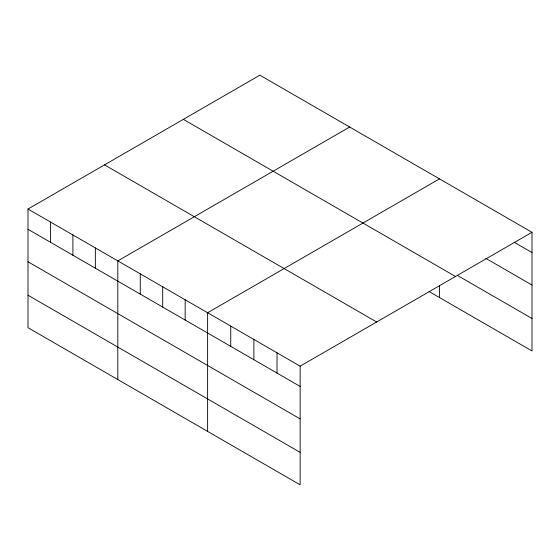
<?xml version="1.0" encoding="UTF-8"?>
<svg xmlns="http://www.w3.org/2000/svg" width="560" height="560" viewBox="0 0 560 560"><rect width="100%" height="100%" fill="white"/><g stroke="black" fill="none" stroke-linecap="round" stroke-linejoin="round"><path stroke-width="0.84" d="M28 209.048L300.139 366.163L300.139 484.82L28 327.698L28 209.048L259.861 75.18L532 232.302L532 350.952L428.995 291.487M349.664 127.029L117.81 260.897L117.81 379.547M439.474 178.885L207.613 312.746L207.613 431.396M300.139 366.163L532 232.302M514.094 242.221L532 252.56M485.737 258.321L532 285.026M457.38 275.401L532 318.486M183.344 119.357L455.49 276.479M104.51 164.871L376.656 321.993M28 229.299L300.139 386.421M28 261.772L300.139 418.894M28 295.225L300.139 452.347M439.474 285.572L439.474 297.535M277.011 352.807L277.011 373.065M253.876 339.451L253.876 359.709M230.748 326.102L230.748 346.353M185.164 299.782L185.164 320.04M162.708 286.818L162.708 307.076M140.259 273.854L140.259 294.112M95.354 247.933L95.354 268.191M72.905 234.969L72.905 255.227M50.449 222.005L50.449 242.263"/></g></svg>
